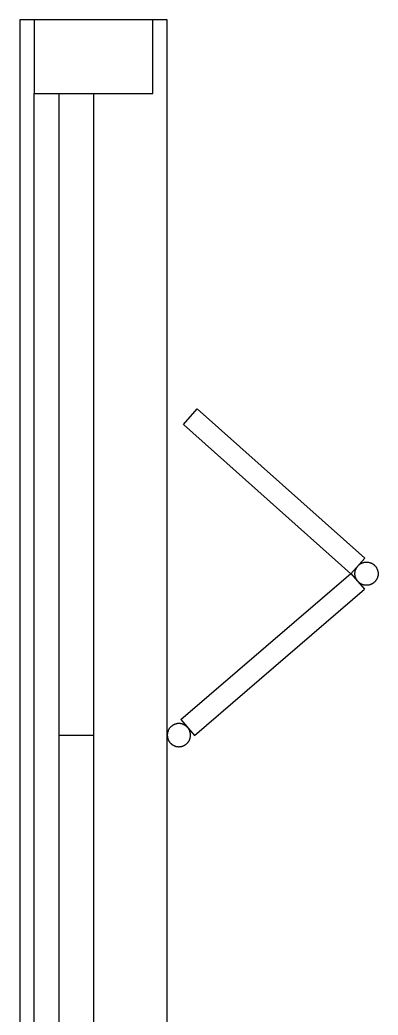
# Model space of a CAD drawing. Header units: millimetres. Extents: x 8663 to 11107, y 11834 to 12818.
# Drawn here: x 9037.6 to 9086.2, y 12092.1 to 12227.1 of the extents above; entities that cross this region are included whole.
import ezdxf

# ---------------------------------------------------------------- set-up
doc = ezdxf.new("R2010")
doc.units = ezdxf.units.MM
doc.layers.add('pencere', color=222, linetype='Continuous')

# ---------------------------------------------------------------- blocks, each defined once
blk = doc.blocks.new('A$C40893FBC')
at = {"layer": 'pencere'}
for p, q in [((0, 281, -56.11), (0, 0, -56.11)), ((20, 281, -56.11), (0, 281, -56.11)), ((1.95, 281.01, -56.11), (1.95, 271.01, -56.11)), ((18.05, 281.01, -56.11), (1.95, 281.01, -56.11)), ((18.05, 271.01, -56.11), (18.05, 281.01, -56.11)), ((20, 0, -56.11), (20, 281, -56.11)), ((1.95, 271.01, -56.11), (18.05, 271.01, -56.11)), ((1.95, 10, -56.11), (1.95, 271.01, -56.11)), ((5.34, 10, -56.11), (5.34, 271.01, -56.11)), ((10, 271.01, -56.11), (10, 10, -56.11)), ((22.19, 226.15, -56.11), (24.07, 228.25, -56.11)), ((24.07, 228.25, -56.11), (46.79, 208.01, -56.11)), ((46.79, 208.01, -56.11), (24.07, 228.25, -56.11)), ((44.92, 205.91, -56.11), (22.19, 226.15, -56.11)), ((44.92, 205.91, -56.11), (46.79, 208.01, -56.11)), ((45.54, 206.43, -56.11), (45.56, 206.48, -56.11)), ((45.56, 206.48, -56.11), (45.58, 206.53, -56.11)), ((45.58, 206.53, -56.11), (45.61, 206.58, -56.11)), ((45.61, 206.58, -56.11), (45.63, 206.63, -56.11)), ((45.63, 206.63, -56.11), (45.66, 206.68, -56.11)), ((45.66, 206.68, -56.11), (45.68, 206.72, -56.11)), ((45.68, 206.72, -56.11), (45.71, 206.77, -56.11)), ((45.71, 206.77, -56.11), (45.74, 206.82, -56.11)), ((45.74, 206.82, -56.11), (45.77, 206.86, -56.11)), ((45.77, 206.86, -56.11), (45.81, 206.9, -56.11)), ((45.81, 206.9, -56.11), (45.84, 206.95, -56.11)), ((45.84, 206.95, -56.11), (45.88, 206.99, -56.11)), ((45.88, 206.99, -56.11), (45.92, 207.03, -56.11)), ((45.92, 207.03, -56.11), (45.96, 207.06, -56.11)), ((45.96, 207.06, -56.11), (46, 207.1, -56.11)), ((46, 207.1, -56.11), (46.04, 207.13, -56.11)), ((46.04, 207.13, -56.11), (46.08, 207.17, -56.11)), ((46.08, 207.17, -56.11), (46.13, 207.2, -56.11)), ((46.13, 207.2, -56.11), (46.17, 207.23, -56.11)), ((46.17, 207.23, -56.11), (46.22, 207.26, -56.11)), ((46.22, 207.26, -56.11), (46.26, 207.29, -56.11)), ((46.26, 207.29, -56.11), (46.31, 207.31, -56.11)), ((46.31, 207.31, -56.11), (46.36, 207.34, -56.11)), ((46.36, 207.34, -56.11), (46.41, 207.36, -56.11)), ((46.41, 207.36, -56.11), (46.46, 207.38, -56.11)), ((46.46, 207.38, -56.11), (46.51, 207.4, -56.11)), ((46.51, 207.4, -56.11), (46.57, 207.42, -56.11)), ((46.57, 207.42, -56.11), (46.62, 207.43, -56.11)), ((46.62, 207.43, -56.11), (46.67, 207.45, -56.11)), ((46.67, 207.45, -56.11), (46.72, 207.46, -56.11)), ((46.72, 207.46, -56.11), (46.78, 207.47, -56.11)), ((46.78, 207.47, -56.11), (46.83, 207.47, -56.11)), ((46.83, 207.47, -56.11), (46.89, 207.48, -56.11)), ((46.89, 207.48, -56.11), (46.94, 207.48, -56.11)), ((46.94, 207.48, -56.11), (47, 207.49, -56.11)), ((47, 207.49, -56.11), (47.05, 207.49, -56.11)), ((47.05, 207.49, -56.11), (47.1, 207.48, -56.11)), ((47.1, 207.48, -56.11), (47.16, 207.48, -56.11)), ((47.16, 207.48, -56.11), (47.21, 207.48, -56.11)), ((47.21, 207.48, -56.11), (47.27, 207.47, -56.11)), ((47.27, 207.47, -56.11), (47.32, 207.46, -56.11)), ((47.32, 207.46, -56.11), (47.37, 207.45, -56.11)), ((47.37, 207.45, -56.11), (47.43, 207.44, -56.11)), ((47.43, 207.44, -56.11), (47.48, 207.42, -56.11)), ((47.48, 207.42, -56.11), (47.53, 207.4, -56.11)), ((47.53, 207.4, -56.11), (47.58, 207.39, -56.11)), ((47.58, 207.39, -56.11), (47.63, 207.37, -56.11)), ((47.63, 207.37, -56.11), (47.68, 207.34, -56.11)), ((47.68, 207.34, -56.11), (47.73, 207.32, -56.11)), ((47.73, 207.32, -56.11), (47.78, 207.3, -56.11)), ((47.78, 207.3, -56.11), (47.83, 207.27, -56.11)), ((47.83, 207.27, -56.11), (47.88, 207.24, -56.11)), ((47.88, 207.24, -56.11), (47.92, 207.21, -56.11)), ((47.92, 207.21, -56.11), (47.97, 207.18, -56.11)), ((47.97, 207.18, -56.11), (48.01, 207.14, -56.11)), ((48.01, 207.14, -56.11), (48.05, 207.11, -56.11)), ((48.05, 207.11, -56.11), (48.09, 207.07, -56.11)), ((48.09, 207.07, -56.11), (48.13, 207.04, -56.11)), ((48.13, 207.04, -56.11), (48.17, 207, -56.11)), ((48.17, 207, -56.11), (48.21, 206.96, -56.11)), ((48.21, 206.96, -56.11), (48.24, 206.92, -56.11)), ((48.24, 206.92, -56.11), (48.28, 206.87, -56.11)), ((48.28, 206.87, -56.11), (48.31, 206.83, -56.11)), ((48.31, 206.83, -56.11), (48.34, 206.78, -56.11)), ((48.34, 206.78, -56.11), (48.37, 206.74, -56.11)), ((48.37, 206.74, -56.11), (48.4, 206.69, -56.11)), ((48.4, 206.69, -56.11), (48.42, 206.64, -56.11)), ((48.42, 206.64, -56.11), (48.45, 206.59, -56.11)), ((48.45, 206.59, -56.11), (48.47, 206.54, -56.11)), ((48.47, 206.54, -56.11), (48.49, 206.49, -56.11)), ((48.49, 206.49, -56.11), (48.51, 206.44, -56.11)), ((21.85, 186.12, -56.11), (44.92, 205.96, -56.11)), ((44.92, 205.96, -56.11), (46.76, 203.82, -56.11)), ((45.46, 206.06, -56.11), (45.47, 206.11, -56.11)), ((45.46, 206, -56.11), (45.46, 206.06, -56.11)), ((45.46, 205.95, -56.11), (45.46, 206, -56.11)), ((45.46, 205.89, -56.11), (45.46, 205.95, -56.11)), ((45.46, 205.84, -56.11), (45.46, 205.89, -56.11)), ((45.46, 205.78, -56.11), (45.46, 205.84, -56.11)), ((45.47, 205.73, -56.11), (45.46, 205.78, -56.11)), ((45.47, 206.11, -56.11), (45.48, 206.16, -56.11)), ((45.48, 205.67, -56.11), (45.47, 205.73, -56.11)), ((45.48, 206.16, -56.11), (45.49, 206.22, -56.11)), ((45.48, 205.62, -56.11), (45.48, 205.67, -56.11)), ((45.5, 205.57, -56.11), (45.48, 205.62, -56.11)), ((45.49, 206.22, -56.11), (45.5, 206.27, -56.11)), ((45.5, 206.27, -56.11), (45.51, 206.32, -56.11)), ((45.51, 205.51, -56.11), (45.5, 205.57, -56.11)), ((45.51, 206.32, -56.11), (45.53, 206.38, -56.11)), ((45.52, 205.46, -56.11), (45.51, 205.51, -56.11)), ((45.54, 205.41, -56.11), (45.52, 205.46, -56.11)), ((45.53, 206.38, -56.11), (45.54, 206.43, -56.11)), ((45.56, 205.36, -56.11), (45.54, 205.41, -56.11)), ((45.58, 205.31, -56.11), (45.56, 205.36, -56.11)), ((45.6, 205.26, -56.11), (45.58, 205.31, -56.11)), ((45.62, 205.21, -56.11), (45.6, 205.26, -56.11)), ((45.65, 205.16, -56.11), (45.62, 205.21, -56.11)), ((45.68, 205.11, -56.11), (45.65, 205.16, -56.11)), ((48.39, 205.13, -56.11), (48.36, 205.08, -56.11)), ((48.42, 205.17, -56.11), (48.39, 205.13, -56.11)), ((48.44, 205.22, -56.11), (48.42, 205.17, -56.11)), ((48.47, 205.27, -56.11), (48.44, 205.22, -56.11)), ((48.49, 205.32, -56.11), (48.47, 205.27, -56.11)), ((48.51, 205.37, -56.11), (48.49, 205.32, -56.11)), ((48.51, 206.44, -56.11), (48.53, 206.39, -56.11)), ((48.53, 205.42, -56.11), (48.51, 205.37, -56.11)), ((48.53, 206.39, -56.11), (48.54, 206.34, -56.11)), ((48.54, 205.48, -56.11), (48.53, 205.42, -56.11)), ((48.54, 206.34, -56.11), (48.56, 206.29, -56.11)), ((48.56, 205.53, -56.11), (48.54, 205.48, -56.11)), ((48.56, 206.29, -56.11), (48.57, 206.23, -56.11)), ((48.57, 205.58, -56.11), (48.56, 205.53, -56.11)), ((48.57, 206.23, -56.11), (48.58, 206.18, -56.11)), ((48.58, 205.64, -56.11), (48.57, 205.58, -56.11)), ((48.58, 206.18, -56.11), (48.59, 206.13, -56.11)), ((48.59, 205.69, -56.11), (48.58, 205.64, -56.11)), ((48.59, 206.13, -56.11), (48.6, 206.07, -56.11)), ((48.6, 205.8, -56.11), (48.59, 205.74, -56.11)), ((48.59, 205.74, -56.11), (48.59, 205.69, -56.11)), ((48.6, 206.07, -56.11), (48.6, 206.02, -56.11)), ((48.6, 206.02, -56.11), (48.6, 205.96, -56.11)), ((48.6, 205.96, -56.11), (48.6, 205.91, -56.11)), ((48.6, 205.91, -56.11), (48.6, 205.85, -56.11)), ((48.6, 205.85, -56.11), (48.6, 205.8, -56.11)), ((23.68, 183.98, -56.11), (46.76, 203.82, -56.11)), ((45.71, 205.07, -56.11), (45.68, 205.11, -56.11)), ((45.74, 205.02, -56.11), (45.71, 205.07, -56.11)), ((45.77, 204.98, -56.11), (45.74, 205.02, -56.11)), ((45.8, 204.93, -56.11), (45.77, 204.98, -56.11)), ((45.84, 204.89, -56.11), (45.8, 204.93, -56.11)), ((45.87, 204.85, -56.11), (45.84, 204.89, -56.11)), ((45.91, 204.81, -56.11), (45.87, 204.85, -56.11)), ((45.95, 204.77, -56.11), (45.91, 204.81, -56.11)), ((45.99, 204.74, -56.11), (45.95, 204.77, -56.11)), ((46.03, 204.7, -56.11), (45.99, 204.74, -56.11)), ((46.07, 204.67, -56.11), (46.03, 204.7, -56.11)), ((46.12, 204.63, -56.11), (46.07, 204.67, -56.11)), ((46.16, 204.6, -56.11), (46.12, 204.63, -56.11)), ((46.21, 204.57, -56.11), (46.16, 204.6, -56.11)), ((46.25, 204.55, -56.11), (46.21, 204.57, -56.11)), ((46.3, 204.52, -56.11), (46.25, 204.55, -56.11)), ((46.35, 204.49, -56.11), (46.3, 204.52, -56.11)), ((46.4, 204.47, -56.11), (46.35, 204.49, -56.11)), ((46.45, 204.45, -56.11), (46.4, 204.47, -56.11)), ((46.5, 204.43, -56.11), (46.45, 204.45, -56.11)), ((46.55, 204.41, -56.11), (46.5, 204.43, -56.11)), ((46.61, 204.4, -56.11), (46.55, 204.41, -56.11)), ((46.66, 204.38, -56.11), (46.61, 204.4, -56.11)), ((46.71, 204.37, -56.11), (46.66, 204.38, -56.11)), ((46.77, 204.36, -56.11), (46.71, 204.37, -56.11)), ((46.82, 204.35, -56.11), (46.77, 204.36, -56.11)), ((46.87, 204.35, -56.11), (46.82, 204.35, -56.11)), ((46.93, 204.34, -56.11), (46.87, 204.35, -56.11)), ((46.98, 204.34, -56.11), (46.93, 204.34, -56.11)), ((47.04, 204.34, -56.11), (46.98, 204.34, -56.11)), ((47.09, 204.34, -56.11), (47.04, 204.34, -56.11)), ((47.15, 204.34, -56.11), (47.09, 204.34, -56.11)), ((47.2, 204.35, -56.11), (47.15, 204.34, -56.11)), ((47.26, 204.36, -56.11), (47.2, 204.35, -56.11)), ((47.31, 204.37, -56.11), (47.26, 204.36, -56.11)), ((47.36, 204.38, -56.11), (47.31, 204.37, -56.11)), ((47.42, 204.39, -56.11), (47.36, 204.38, -56.11)), ((47.47, 204.4, -56.11), (47.42, 204.39, -56.11)), ((47.52, 204.42, -56.11), (47.47, 204.4, -56.11)), ((47.57, 204.44, -56.11), (47.52, 204.42, -56.11)), ((47.62, 204.46, -56.11), (47.57, 204.44, -56.11)), ((47.67, 204.48, -56.11), (47.62, 204.46, -56.11)), ((47.72, 204.5, -56.11), (47.67, 204.48, -56.11)), ((47.77, 204.53, -56.11), (47.72, 204.5, -56.11)), ((47.82, 204.55, -56.11), (47.77, 204.53, -56.11)), ((47.87, 204.58, -56.11), (47.82, 204.55, -56.11)), ((47.91, 204.61, -56.11), (47.87, 204.58, -56.11)), ((47.96, 204.64, -56.11), (47.91, 204.61, -56.11)), ((48, 204.68, -56.11), (47.96, 204.64, -56.11)), ((48.04, 204.71, -56.11), (48, 204.68, -56.11)), ((48.08, 204.75, -56.11), (48.04, 204.71, -56.11)), ((48.12, 204.78, -56.11), (48.08, 204.75, -56.11)), ((48.16, 204.82, -56.11), (48.12, 204.78, -56.11)), ((48.2, 204.86, -56.11), (48.16, 204.82, -56.11)), ((48.24, 204.9, -56.11), (48.2, 204.86, -56.11)), ((48.27, 204.94, -56.11), (48.24, 204.9, -56.11)), ((48.3, 204.99, -56.11), (48.27, 204.94, -56.11)), ((48.33, 205.03, -56.11), (48.3, 204.99, -56.11)), ((48.36, 205.08, -56.11), (48.33, 205.03, -56.11)), ((20.27, 184.91, -56.11), (20.24, 184.86, -56.11)), ((20.3, 184.95, -56.11), (20.27, 184.91, -56.11)), ((20.34, 184.99, -56.11), (20.3, 184.95, -56.11)), ((20.37, 185.04, -56.11), (20.34, 184.99, -56.11)), ((20.41, 185.08, -56.11), (20.37, 185.04, -56.11)), ((20.44, 185.12, -56.11), (20.41, 185.08, -56.11)), ((20.48, 185.16, -56.11), (20.44, 185.12, -56.11)), ((20.52, 185.19, -56.11), (20.48, 185.16, -56.11)), ((20.56, 185.23, -56.11), (20.52, 185.19, -56.11)), ((20.61, 185.26, -56.11), (20.56, 185.23, -56.11)), ((20.65, 185.3, -56.11), (20.61, 185.26, -56.11)), ((20.69, 185.33, -56.11), (20.65, 185.3, -56.11)), ((20.74, 185.36, -56.11), (20.69, 185.33, -56.11)), ((20.79, 185.39, -56.11), (20.74, 185.36, -56.11)), ((20.83, 185.41, -56.11), (20.79, 185.39, -56.11)), ((20.88, 185.44, -56.11), (20.83, 185.41, -56.11)), ((20.93, 185.46, -56.11), (20.88, 185.44, -56.11)), ((20.98, 185.48, -56.11), (20.93, 185.46, -56.11)), ((21.03, 185.5, -56.11), (20.98, 185.48, -56.11)), ((21.09, 185.52, -56.11), (21.03, 185.5, -56.11)), ((21.14, 185.53, -56.11), (21.09, 185.52, -56.11)), ((21.19, 185.55, -56.11), (21.14, 185.53, -56.11)), ((21.24, 185.56, -56.11), (21.19, 185.55, -56.11)), ((21.3, 185.57, -56.11), (21.24, 185.56, -56.11)), ((21.35, 185.58, -56.11), (21.3, 185.57, -56.11)), ((21.41, 185.59, -56.11), (21.35, 185.58, -56.11)), ((21.46, 185.59, -56.11), (21.41, 185.59, -56.11)), ((21.51, 185.59, -56.11), (21.46, 185.59, -56.11)), ((21.57, 185.6, -56.11), (21.51, 185.59, -56.11)), ((21.62, 185.6, -56.11), (21.57, 185.6, -56.11)), ((21.68, 185.59, -56.11), (21.62, 185.6, -56.11)), ((21.73, 185.59, -56.11), (21.68, 185.59, -56.11)), ((21.79, 185.58, -56.11), (21.73, 185.59, -56.11)), ((21.84, 185.57, -56.11), (21.79, 185.58, -56.11)), ((21.89, 185.56, -56.11), (21.84, 185.57, -56.11)), ((21.85, 186.12, -56.11), (23.68, 183.98, -56.11)), ((21.95, 185.55, -56.11), (21.89, 185.56, -56.11)), ((22, 185.54, -56.11), (21.95, 185.55, -56.11)), ((22.05, 185.52, -56.11), (22, 185.54, -56.11)), ((22.1, 185.5, -56.11), (22.05, 185.52, -56.11)), ((22.16, 185.48, -56.11), (22.1, 185.5, -56.11)), ((22.21, 185.46, -56.11), (22.16, 185.48, -56.11)), ((22.26, 185.44, -56.11), (22.21, 185.46, -56.11)), ((22.3, 185.42, -56.11), (22.26, 185.44, -56.11)), ((22.35, 185.39, -56.11), (22.3, 185.42, -56.11)), ((22.4, 185.36, -56.11), (22.35, 185.39, -56.11)), ((22.44, 185.33, -56.11), (22.4, 185.36, -56.11)), ((22.49, 185.3, -56.11), (22.44, 185.33, -56.11)), ((22.53, 185.27, -56.11), (22.49, 185.3, -56.11)), ((22.58, 185.23, -56.11), (22.53, 185.27, -56.11)), ((22.62, 185.2, -56.11), (22.58, 185.23, -56.11)), ((22.66, 185.16, -56.11), (22.62, 185.2, -56.11)), ((22.7, 185.12, -56.11), (22.66, 185.16, -56.11)), ((22.73, 185.08, -56.11), (22.7, 185.12, -56.11)), ((22.77, 185.04, -56.11), (22.73, 185.08, -56.11)), ((22.8, 185, -56.11), (22.77, 185.04, -56.11)), ((22.84, 184.96, -56.11), (22.8, 185, -56.11)), ((22.87, 184.91, -56.11), (22.84, 184.96, -56.11)), ((22.9, 184.87, -56.11), (22.87, 184.91, -56.11)), ((5.34, 184, -56.11), (10, 184, -56.11)), ((20.01, 184.2, -56.11), (20, 184.14, -56.11)), ((20, 184.14, -56.11), (20, 184.09, -56.11)), ((20, 184.09, -56.11), (20, 184.03, -56.11)), ((20, 184.03, -56.11), (20, 183.98, -56.11)), ((20, 183.98, -56.11), (20, 183.92, -56.11)), ((20, 183.92, -56.11), (20.01, 183.87, -56.11)), ((20.02, 184.25, -56.11), (20.01, 184.2, -56.11)), ((20.01, 183.87, -56.11), (20.01, 183.81, -56.11)), ((20.01, 183.81, -56.11), (20.02, 183.76, -56.11)), ((20.03, 184.3, -56.11), (20.02, 184.25, -56.11)), ((20.02, 183.76, -56.11), (20.03, 183.71, -56.11)), ((20.04, 184.36, -56.11), (20.03, 184.3, -56.11)), ((20.03, 183.71, -56.11), (20.04, 183.65, -56.11)), ((20.05, 184.41, -56.11), (20.04, 184.36, -56.11)), ((20.04, 183.65, -56.11), (20.06, 183.6, -56.11)), ((20.06, 184.46, -56.11), (20.05, 184.41, -56.11)), ((20.08, 184.52, -56.11), (20.06, 184.46, -56.11)), ((20.06, 183.6, -56.11), (20.07, 183.55, -56.11)), ((20.07, 183.55, -56.11), (20.09, 183.5, -56.11)), ((20.1, 184.57, -56.11), (20.08, 184.52, -56.11)), ((20.12, 184.62, -56.11), (20.1, 184.57, -56.11)), ((20.14, 184.67, -56.11), (20.12, 184.62, -56.11)), ((20.16, 184.72, -56.11), (20.14, 184.67, -56.11)), ((20.19, 184.77, -56.11), (20.16, 184.72, -56.11)), ((20.21, 184.81, -56.11), (20.19, 184.77, -56.11)), ((20.24, 184.86, -56.11), (20.21, 184.81, -56.11)), ((22.93, 184.82, -56.11), (22.9, 184.87, -56.11)), ((22.96, 184.77, -56.11), (22.93, 184.82, -56.11)), ((22.98, 184.73, -56.11), (22.96, 184.77, -56.11)), ((23, 184.68, -56.11), (22.98, 184.73, -56.11)), ((23.03, 184.63, -56.11), (23, 184.68, -56.11)), ((23.05, 184.58, -56.11), (23.03, 184.63, -56.11)), ((23.06, 184.52, -56.11), (23.05, 184.58, -56.11)), ((23.08, 184.47, -56.11), (23.06, 184.52, -56.11)), ((23.06, 183.5, -56.11), (23.08, 183.56, -56.11)), ((23.1, 184.42, -56.11), (23.08, 184.47, -56.11)), ((23.08, 183.56, -56.11), (23.09, 183.61, -56.11)), ((23.09, 183.61, -56.11), (23.1, 183.66, -56.11)), ((23.11, 184.37, -56.11), (23.1, 184.42, -56.11)), ((23.1, 183.66, -56.11), (23.12, 183.72, -56.11)), ((23.12, 184.31, -56.11), (23.11, 184.37, -56.11)), ((23.13, 184.26, -56.11), (23.12, 184.31, -56.11)), ((23.12, 183.72, -56.11), (23.13, 183.77, -56.11)), ((23.14, 184.2, -56.11), (23.13, 184.26, -56.11)), ((23.13, 183.82, -56.11), (23.14, 183.88, -56.11)), ((23.13, 183.77, -56.11), (23.13, 183.82, -56.11)), ((23.14, 184.15, -56.11), (23.14, 184.2, -56.11)), ((23.14, 184.1, -56.11), (23.14, 184.15, -56.11)), ((23.15, 184.04, -56.11), (23.14, 184.1, -56.11)), ((23.14, 183.93, -56.11), (23.15, 183.99, -56.11)), ((23.14, 183.88, -56.11), (23.14, 183.93, -56.11)), ((23.15, 183.99, -56.11), (23.15, 184.04, -56.11)), ((20.09, 183.5, -56.11), (20.11, 183.45, -56.11)), ((20.11, 183.45, -56.11), (20.13, 183.4, -56.11)), ((20.13, 183.4, -56.11), (20.15, 183.35, -56.11)), ((20.15, 183.35, -56.11), (20.18, 183.3, -56.11)), ((20.18, 183.3, -56.11), (20.2, 183.25, -56.11)), ((20.2, 183.25, -56.11), (20.23, 183.2, -56.11)), ((20.23, 183.2, -56.11), (20.26, 183.16, -56.11)), ((20.26, 183.16, -56.11), (20.29, 183.11, -56.11)), ((20.29, 183.11, -56.11), (20.32, 183.07, -56.11)), ((20.32, 183.07, -56.11), (20.36, 183.02, -56.11)), ((20.36, 183.02, -56.11), (20.39, 182.98, -56.11)), ((20.39, 182.98, -56.11), (20.43, 182.94, -56.11)), ((20.43, 182.94, -56.11), (20.47, 182.9, -56.11)), ((20.47, 182.9, -56.11), (20.51, 182.87, -56.11)), ((20.51, 182.87, -56.11), (20.55, 182.83, -56.11)), ((20.55, 182.83, -56.11), (20.59, 182.79, -56.11)), ((20.59, 182.79, -56.11), (20.63, 182.76, -56.11)), ((20.63, 182.76, -56.11), (20.68, 182.73, -56.11)), ((20.68, 182.73, -56.11), (20.72, 182.7, -56.11)), ((20.72, 182.7, -56.11), (20.77, 182.67, -56.11)), ((20.77, 182.67, -56.11), (20.82, 182.64, -56.11)), ((20.82, 182.64, -56.11), (20.87, 182.62, -56.11)), ((20.87, 182.62, -56.11), (20.92, 182.59, -56.11)), ((20.92, 182.59, -56.11), (20.97, 182.57, -56.11)), ((20.97, 182.57, -56.11), (21.02, 182.55, -56.11)), ((21.02, 182.55, -56.11), (21.07, 182.53, -56.11)), ((21.07, 182.53, -56.11), (21.12, 182.52, -56.11)), ((21.12, 182.52, -56.11), (21.17, 182.5, -56.11)), ((21.17, 182.5, -56.11), (21.23, 182.49, -56.11)), ((21.23, 182.49, -56.11), (21.28, 182.48, -56.11)), ((21.28, 182.48, -56.11), (21.33, 182.47, -56.11)), ((21.33, 182.47, -56.11), (21.39, 182.46, -56.11)), ((21.39, 182.46, -56.11), (21.44, 182.46, -56.11)), ((21.44, 182.46, -56.11), (21.5, 182.45, -56.11)), ((21.5, 182.45, -56.11), (21.55, 182.45, -56.11)), ((21.55, 182.45, -56.11), (21.6, 182.45, -56.11)), ((21.6, 182.45, -56.11), (21.66, 182.45, -56.11)), ((21.66, 182.45, -56.11), (21.71, 182.46, -56.11)), ((21.71, 182.46, -56.11), (21.77, 182.46, -56.11)), ((21.77, 182.46, -56.11), (21.82, 182.47, -56.11)), ((21.82, 182.47, -56.11), (21.88, 182.48, -56.11)), ((21.88, 182.48, -56.11), (21.93, 182.49, -56.11)), ((21.93, 182.49, -56.11), (21.98, 182.5, -56.11)), ((21.98, 182.5, -56.11), (22.03, 182.52, -56.11)), ((22.03, 182.52, -56.11), (22.09, 182.54, -56.11)), ((22.09, 182.54, -56.11), (22.14, 182.55, -56.11)), ((22.14, 182.55, -56.11), (22.19, 182.58, -56.11)), ((22.19, 182.58, -56.11), (22.24, 182.6, -56.11)), ((22.24, 182.6, -56.11), (22.29, 182.62, -56.11)), ((22.29, 182.62, -56.11), (22.34, 182.65, -56.11)), ((22.34, 182.65, -56.11), (22.38, 182.67, -56.11)), ((22.38, 182.67, -56.11), (22.43, 182.7, -56.11)), ((22.43, 182.7, -56.11), (22.47, 182.73, -56.11)), ((22.47, 182.73, -56.11), (22.52, 182.77, -56.11)), ((22.52, 182.77, -56.11), (22.56, 182.8, -56.11)), ((22.56, 182.8, -56.11), (22.6, 182.83, -56.11)), ((22.6, 182.83, -56.11), (22.64, 182.87, -56.11)), ((22.64, 182.87, -56.11), (22.68, 182.91, -56.11)), ((22.68, 182.91, -56.11), (22.72, 182.95, -56.11)), ((22.72, 182.95, -56.11), (22.76, 182.99, -56.11)), ((22.76, 182.99, -56.11), (22.79, 183.03, -56.11)), ((22.79, 183.03, -56.11), (22.83, 183.07, -56.11)), ((22.83, 183.07, -56.11), (22.86, 183.12, -56.11)), ((22.86, 183.12, -56.11), (22.89, 183.16, -56.11)), ((22.89, 183.16, -56.11), (22.92, 183.21, -56.11)), ((22.92, 183.21, -56.11), (22.95, 183.26, -56.11)), ((22.95, 183.26, -56.11), (22.97, 183.3, -56.11)), ((22.97, 183.3, -56.11), (23, 183.35, -56.11)), ((23, 183.35, -56.11), (23.02, 183.4, -56.11)), ((23.02, 183.4, -56.11), (23.04, 183.45, -56.11)), ((23.04, 183.45, -56.11), (23.06, 183.5, -56.11))]:
    blk.add_line(p, q, dxfattribs=at)

msp = doc.modelspace()

# ---------------------------------------------------------------- block references
msp.add_blockref('A$C40893FBC', (9037.61, 11946.09))

doc.saveas('drawing.dxf')
